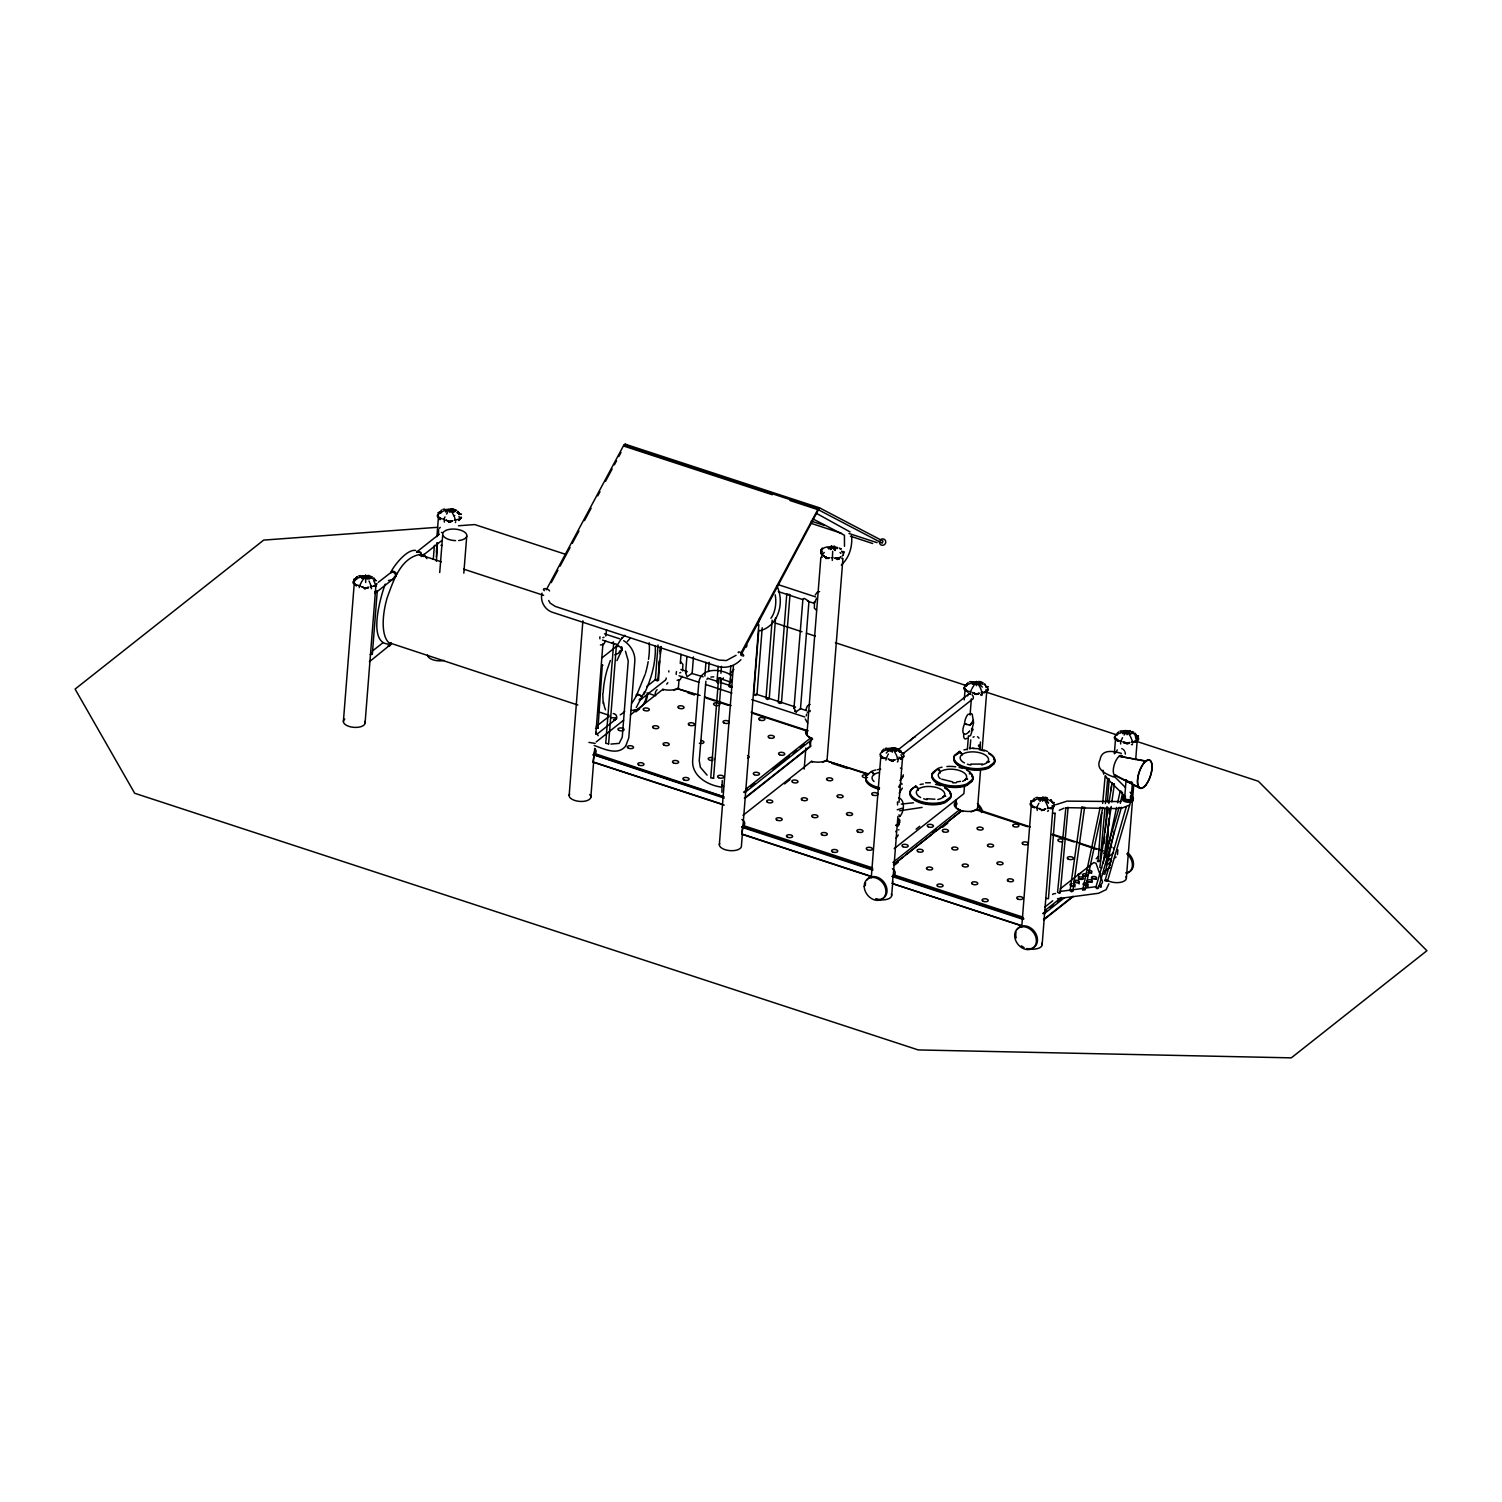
<?xml version="1.0" encoding="UTF-8"?>
<svg xmlns="http://www.w3.org/2000/svg" width="1502" height="1502" viewBox="0 0 1502 1502"><rect width="100%" height="100%" fill="white"/><g stroke="black" fill="none" stroke-linecap="round" stroke-linejoin="round"><path stroke-width="1.5" d="M805.26 718.989L807.625 723.1M644.565 691.69L636.228 707.573M1120.53 742.87L1120.736 743.978M365.699 582.494L365.512 575.285M832.709 551.196L832.296 560.434M969.41 731.474C971.043 728.977 966.162 736.581 963.495 733.483A7.341 2.948 -71.8 0 1 964.415 724.208L964.641 722.687A7.341 2.948 -71.8 0 1 967.908 714.445L971.4 713.619A14.138 1.295 40.4 0 0 972.245 714.332L973.596 722.8L971.963 729.465M964.603 723.833C965.842 724.264 971.907 725.597 969.278 724.696M445.794 511.825C450.957 504.221 449.999 517.983 449.943 509.629L445.756 509.591M972.338 682.152L980.449 682.509L976.638 681.908L976.469 685.663L976.525 681.326M1122.876 731.324C1130.011 727.175 1126.256 741.275 1126.969 730.61M897.576 804.941L897.464 801.899M806.931 734.666L806.987 733.276M955.61 806.705L955.647 805.316C958.933 803.983 955.234 800.416 954.39 803.758A12.636 5.989 4.5 0 0 959.027 809.634L961.318 811.061L935.633 831.338M827.602 558.068L825.837 558.519L825.912 556.754M836.99 558.594L839.149 559.251L839.242 557.486M365.662 579.622L365.718 575.153M343.376 721.617L354.153 584.635M365.099 722.8L375.875 585.818M370.187 654.59L372.327 654.309L377.265 591.037M439.128 534.28L416.767 551.947L420.71 552.304L421.198 556.604M433.289 559.382L434.397 545.339M436.913 536.665L438.377 518.096M436.369 552.135L437.101 542.879M436.331 556.923L437.326 542.973M436.425 561.354L437.42 542.992M439.729 572.525L442.658 535.407M463.818 573.144L466.746 536.101M569.164 795.309L582.889 620.814M724.152 798.088L593.196 754.68L595.055 753.647L724.077 796.811M724.227 805.147L593.177 762.209L594.473 751.807M593.177 762.209L594.022 754.436L593.102 755.149M590.849 797.205L593.59 762.321M594.154 755.337L594.698 748.353M595.787 734.403L602.94 643.663M595.487 728.376L598.003 728.226L602.321 664.71M605.738 636.022L606.564 629.807M608.667 743.847L605.738 743.321L613.661 643.344M608.592 743.903L616.515 644.17L613.586 643.494M661.218 646.573L657.651 680.95L655.304 680.124L658.045 644.996M658.589 670.08L659.322 660.805M660.054 651.549L660.411 646.911M658.552 680.406L659.641 660.993M660.185 654.027L660.73 647.08M677.308 688.611L700.101 695.445M678.284 689.118L679.017 679.824M680.293 663.527L681.026 654.234M693.455 656.975L692.178 673.178L687.109 676.764L685.625 672.821L686.902 656.618M704.851 676.088L705.94 662.269M708.475 671.544L709.188 662.326M718.688 683.391L716.923 682.415L718.2 666.287M713.675 778.243L710.746 777.886L718.632 677.853L721.523 678.566M720.19 682.471L720.547 677.871M720.922 673.253L721.467 666.344M713.544 778.374L721.392 678.641M729.559 681.833L729.277 686.752L732.244 686.808M730.103 674.905L730.817 665.705M722.255 780.496L721.88 792.249M729.859 684.011L730.93 672.821L733.877 669.404M742.326 834.399L741.425 846.02A11.058 5.238 4.5 0 1 739.998 848.574L738.289 849.569A11.058 5.238 4.5 0 1 726.292 850.038A11.058 5.238 4.5 0 1 719.345 844.819L733.445 665.668M741.763 827.208L743.734 825.687L872.362 867.818L872.831 870.127L741.763 827.208L742.683 826.476L741.838 834.248L872.906 877.187M741.838 834.248L743.208 825.255M743.058 825.086L758.81 625.001M758.792 629.958L753.704 694.468L755.037 695.482L756.97 694.675L762.227 627.723M769.231 698.561L767.297 699.481L765.982 698.486L772.141 620.157M775.576 617.923L769.231 698.543L768.273 698.111M789.845 596.594L781.491 702.692L779.576 703.499L778.243 702.504L786.766 594.097M806.818 710.728L800.491 708.662L796.229 711.741L793.957 708.306L802.913 599.148M800.51 708.681L808.883 602.264M814.516 601.42L814.347 608.122L816.506 610.3M804.19 769.043L805.842 748.09M806.949 734.14L820.862 557.317M744.372 798.219L810.385 746.062L810.986 738.477L807.644 736.055M744.823 798.369L810.836 746.212C807.118 739.547 816.074 738.853 810.348 737.595A12.636 5.989 4.5 0 1 805.71 731.718L806.612 730.272L808.17 730.798M825.987 760.65L868.738 774.018M827.001 760.951L842.922 558.537M871.254 877.863L880.754 757.121M892.226 876.492L894.197 874.971L1022.824 917.102L1023.294 919.412L892.226 876.492L893.146 875.76L892.301 883.533L1021.135 925.739M891.7 895.286L892.808 881.355M893.352 874.389L897.914 816.356M899.003 802.425L902.477 758.322M955.835 806.668L956.38 799.702M964.246 699.876L964.979 690.582M964.434 786.691L963.89 793.638L894.216 848.611M967.344 749.705L968.433 735.849M970.085 715.027L971.343 698.862M969.898 749.066L970.761 739.885M972.676 730.291L972.789 728.977M969.748 771.878L969.447 773.962M979.999 747.207L980.449 741.988M971.024 811.962L976.788 809.202L1030.297 826.926M977.389 810.179L980.487 770.714M982.139 749.817L986.701 691.765M1021.717 927.147L1031.217 806.405M1042.163 944.57L1052.94 807.607M1045.73 898.403L1048.452 898.703L1055.136 813.108M1104.101 843.673L1104.646 836.708M1105.021 832.089L1107.03 806.593M1107.387 801.955L1109.208 778.787M1103.557 853.117L1106.129 853.136L1108.87 818.365M1109.227 813.746L1109.602 809.109M1111.048 790.578L1111.424 785.94M1107.218 844.349L1108.119 832.728M1108.683 825.781L1109.227 818.815M1114.334 753.797L1115.442 739.866M1107.913 848.668L1108.495 842.885L1110.147 840.632M1110.128 865.64L1110.41 861.848M1117.488 854.582L1117.863 849.719M1124.66 797.956L1126.106 779.651M1131.194 798.182L1132.414 782.786M1126.387 878.032L1133.691 785.17M1135.7 759.637L1137.333 738.74A10.889 5.163 4.5 0 1 1134.254 742.232M1145.819 760.988L1119.178 756.257L1146.552 761.401M789.996 594.548L786.766 594.229M707.93 678.472L706.86 679.242M1059.623 891.944L1059.623 893.296L1057.577 892.357L1065.838 807.813M1060.281 892.732L1068.11 807.363M1104.965 808.189L1100.084 861.266L1098.018 861.66L1101.773 812.695M1102.637 803.457L1105.19 775.708L1106.185 776.59M1105.397 803.57L1107.744 778.186M1081.891 807.231L1084.613 807.306L1072.803 891.024L1071.677 891.812L1070.044 890.761L1081.853 807.025M1101.848 867.968L1099.821 867.386L1108.194 808.076M1108.833 803.514L1112.137 782.936M1103.2 863.181L1111.217 806.443M1111.856 801.899L1114.409 783.744M359.26 587.639L359.879 585.517A14.626 5.877 -71.9 0 1 361.794 581.518M885.861 760.143L886.48 758.003A14.626 5.877 -71.9 0 1 887.4 755.938M806.011 709.432L807.456 705.809L810.16 704.419M810.029 711.61L810.179 710.484M388.192 645.635A3.286 2.572 51.7 0 0 390.708 644.809L391.027 642.649M596.745 734.384L615.651 719.458L616.702 716.585A3.286 2.572 51.7 0 0 615.407 714.445M963.833 733.746L963.702 734.516A7.341 2.948 -71.8 0 0 966.631 738.477L966.894 738.271M685.625 672.821L687.221 671.563L680.894 669.479M723.476 677.909L722.518 679.261M902.176 808.245L897.201 809.803M844.5 546.296L844.424 535.256L813.408 519.166M682.546 670.812L682.903 664.372L680.575 661.631M1108.908 883.758L1106.129 889.672L1098.619 893.258L1057.464 898.722M730.31 678.866L731.812 680.556M721.955 784.908L723.476 786.597M793.957 708.306L795.553 707.048L755.957 694.074M438.622 529.624L438.509 534.712M747.02 645.278L746.325 647.137M1115.423 753.103L1117.281 749.911M899.51 786.372L899.736 785.114L898.797 787.217M902.045 784.363L901.726 783.368M895.924 831.883L895.905 831.075M898.459 829.874L898.947 829.78M1082.773 889.804L1100.196 807.287M1082.792 889.822L1085.082 889.747L1102.843 807.438M1105.716 857.68L1116.643 807.344M1117.638 802.781L1120.135 791.291L1121.374 791.291M1114.371 830.737L1104.928 874.183L1102.224 873.695M1120.323 803.382L1122.294 794.258M705.902 681.213L699.219 760.613L700.345 767.24L707.067 775.145M1097.305 861.247L1098.694 860.308L1100.084 861.266M1103.031 770.244L1103.651 774.187M973.052 721.711L969.917 725.428L973.484 720.19M1102.862 807.907L1100.14 807.513M682.077 676.257L680.087 679.73L677.102 680.293M1082.416 889.315L1085.139 889.484M719.345 844.8L719.683 843.467M1120.605 742.363L1121.168 740.749A14.626 5.877 -71.9 0 1 1122.557 737.689M903.415 774.807L900.468 780.364M898.928 819.059C901.219 821.106 898.478 826.307 895.981 825.556M605.7 640.96L603.466 644.546L600.406 644.978M1119.121 807.438L1095.784 887.494L1097.08 888.658L1098.469 888.133L1121.45 807.306M1121.863 807.794L1119.065 807.588M1131.025 800.359L1107.5 881.111L1104.984 880.792L1126.293 806.762M1104.852 880.397L1106.336 879.853L1107.462 881.205M1068.129 807.607L1065.857 807.813M385.225 584.128C380.964 595.449 365.793 646.536 391.027 644.039M610.338 660.486L607.071 669.986A47.013 18.85 -71.9 0 0 603.203 692.722M645.109 674.417L636.472 695.614A47.013 18.85 -71.9 0 1 631.929 703.03M772.328 494.74L624.325 446.244L625.076 444.141L819.472 507.807L882.969 541.039L882.218 543.161L818.721 509.929L789.996 500.523M546.315 589.779L623.818 445.136L818.215 508.803L740.711 653.445L741.218 654.572L819.472 507.807M902.364 788.118L899.172 793.112M542.034 593.159C539.8 601.232 544.963 610.169 552.999 612.478L717.618 666.419C725.879 668.859 735.098 665.912 740.918 659.697M1037.844 805.222A14.626 5.877 -71.9 0 0 1036.943 807.287L1037.225 810.479M893.784 759.937A11.697 4.694 -71.9 0 0 893.446 760.763L891.512 760.481M978.009 693.38A11.697 4.694 -71.9 0 0 977.652 694.224L975.718 693.943M1116.85 738.871A11.697 4.694 -71.9 0 0 1116.493 739.697L1118.22 740.355A11.697 10.289 -1.6 0 0 1117.638 740.899L1114.803 737.013C1114.033 739.191 1119.028 741.95 1117.45 739.791M1128.471 742.664A11.697 4.694 -71.9 0 0 1128.115 743.509L1122.839 741.781L1126.782 743.753L1129.861 742.476L1125.505 743.265A11.697 5.595 77.4 0 0 1125.223 742.401M815.229 595.017L817.219 592.201L819.585 591.6M374.843 593.44L392.566 579.434L396.528 574.252A3.286 2.572 51.7 0 0 390.989 572.844C389.525 572.168 405.352 548.624 415.697 550.427M636.341 696.252L637.637 694.187M441.419 561.842L419.189 554.576C400.02 558.819 393.13 581.631 387.103 597.946A47.013 18.85 -71.9 0 0 388.887 642.668L577.838 705.039M396.171 576.13L396.209 576.055A3.286 1.596 32.3 0 1 396.002 576.505M616.928 660.617L621.64 650.591M621.847 650.066L621.884 649.972A3.286 1.596 32.3 0 1 620.833 650.835M643.982 694.318C651.267 679.261 656.074 662.457 655.266 645.635M898.29 834.981L896.037 838.247M396.152 575.773L394.406 572.75L391.571 571.999L378.241 582.382M421.499 555.083L421.499 554.313A3.286 2.572 51.7 0 0 419.959 552.342M969.56 736.093L969.635 735.942A14.532 9.406 -48.4 0 0 970.592 735.511L972.639 729.259M826.907 557.862L828.053 558.481A11.697 8.655 -49.2 0 1 828.635 557.749M551.253 582.626L557.899 570.234M560.115 566.104L570.065 547.498M572.281 543.367L578.927 530.976M584.466 520.631L591.112 508.239M597.758 495.848L599.974 491.717M605.494 481.372L612.14 468.981M614.356 464.85L616.571 460.72M618.786 456.589L621.002 452.459M356.124 577.632L357.288 576.543L354.735 580.241A11.697 5.595 77.4 0 1 355.11 579.922M439.185 513.102L439.241 513.158A11.697 5.595 77.4 0 0 438.959 513.703L441.513 510.004M1116.249 734.872L1116.324 734.947A11.697 5.595 77.4 0 1 1116.775 734.891M355.016 579.659L353.646 579.434L355.692 578.383M667.864 682.697L666.7 684.161M625.752 745.987L628.775 737.876L634.839 660.936C635.233 652.75 630.465 645.015 623.687 640.678M966.931 683.598L965.805 685.588L968.114 682.509M1032.081 801.43L1030.71 801.204L1032.081 801.43L1034.352 798.332M1116.868 735.116L1118.577 731.793M439.241 513.121L437.871 512.877L439.917 511.844M1116.305 734.891C1113.47 734.253 1117.713 735.623 1117.413 732.882M377.284 591.15L374.73 591.901M602.903 665.217L601.682 665.874M596.35 726.33L609.136 716.341M437.833 543.311L436.519 544.1M622.035 637.599L616.364 646.592L619.368 646.236L621.978 649.221L618.261 653.37L614.769 654.872M903.153 776.609L900.017 780.327M899.567 822.12L898.966 823.847L895.962 825.067M365.681 588.033L364.46 588.878L365.343 587.789M449.887 521.476L448.666 522.339L449.549 521.25M892.282 760.519L890.836 760.519M976.507 693.98L975.042 693.98A11.697 5.595 77.4 0 0 974.779 693.117M1042.745 809.803L1041.524 810.667L1042.407 809.559M458.917 520.537L461.189 517.101L459.875 518.941A11.697 5.595 77.4 0 0 458.974 516.388M421.499 555.346L423.977 554.351L426.906 558.65M639.495 699.106L641.917 698.58M770.939 618.261C775.22 612.553 776.722 603.278 775.201 594.792M361.569 578.364L365.718 575.979L362.207 575.848M888.17 750.85L893.483 748.259L897.708 750.531M972.395 684.311L976.995 682.039L982.364 687.09M1122.858 733.596L1126.969 731.192L1131.006 734.084L1127.082 731.192L1130.33 731.436L1123.496 731.08M910.268 740.786L912.071 738.721M912.427 788.55L910.587 790.615A20.559 9.744 4.5 0 0 920.463 802.143A20.559 9.744 4.5 0 0 945.19 801.955L950.372 797.844A20.559 9.744 4.5 0 0 944.796 788.099M915.694 786.485L915.657 786.466A3.248 2.366 60 0 1 917.816 788.888L918.173 788.606A3.248 2.704 41.4 0 0 915.713 786.466L912.84 788.212M940.064 771.934L940.083 771.296A3.248 2.704 41.4 0 0 937.605 769.174L937.586 769.174A3.248 2.366 60 0 1 939.708 771.577L940.196 773.023M961.975 754.624L961.975 754.004A3.248 2.704 41.4 0 0 959.496 751.864L959.496 751.882A3.248 2.366 60 0 1 961.618 754.286L962.05 754.943M1096.178 858.787L1098.488 856.29M621.809 638.632L624.832 635.233M627.292 641.542L630.202 638.256M361.625 578.439L365.681 575.942L361.606 576.092M886.255 753.065L888.226 750.944M439.241 528.366L440.274 527.371M390.989 644.208L369.342 661.8M616.684 718.125L616.233 718.857A3.286 2.572 51.7 0 1 613.886 719.552M880.397 753.478L880.773 753.084A14.626 12.861 -1.6 0 1 889.991 749.179M356.744 585.311L355.298 585.179L356.932 585.123A11.697 10.289 -1.6 0 0 356.368 585.649L353.496 581.781L355.167 585.142M883.533 757.628L881.937 757.684L883.552 757.628A11.697 10.289 -1.6 0 0 882.969 758.153L880.116 754.286L881.768 757.628M967.194 691.615L964.322 687.728L966.086 691.202L967.757 691.07A11.697 10.289 -1.6 0 0 967.194 691.615L967.157 690.789M1033.996 806.912L1032.4 806.968L1033.996 806.912A11.697 10.289 -1.6 0 0 1033.432 807.438L1030.579 803.57L1032.231 806.912M882.725 750.136L883.889 749.047M1095.822 887.363L1097.173 887.006M900.374 758.472L902.495 758.829L900.374 758.735M984.899 691.633L984.58 691.915A11.697 10.289 -1.6 0 1 985.03 692.384L987.79 689.606L986.495 691.446A11.697 5.595 77.4 0 0 985.913 689.718M625.414 746.381C617.172 755.994 603.485 748.559 594.154 745.499M736.055 655.304L726.348 660.561L719.045 660.054L555.402 606.47L550.201 603.184L548.662 600.537M821.087 553.844L820.881 549.713L820.73 553.318M841.327 564.996C849.231 557.899 852.704 546.221 851.559 535.82M611.971 643.044L613.511 641.898M445.85 511.75L449.924 509.441L453.942 512.313L450.412 509.309L455.538 511.3A14.626 12.861 -1.6 0 0 453.304 510.642M972.451 684.255L976.544 681.927L980.524 684.781M1038.689 800.078L1042.782 797.712L1038.577 797.975M1122.914 733.539L1126.988 731.211M595.055 753.647L595.28 753.478A12.636 5.989 4.5 0 0 595.017 748.878M743.734 825.687L743.941 825.518A12.636 5.989 4.5 0 0 741.95 819.472M894.197 874.971L894.403 874.802A12.636 5.989 4.5 0 0 892.413 868.757M423.94 554.651L441.569 540.701M372.402 651.023L383.01 642.706M602.095 657.745L616.796 646.179M646.667 686.583L655.661 679.467M641.992 698.355L641.485 698.768A3.286 2.572 51.7 0 1 639.157 699.913M641.711 698.824L665.517 680.03M596.219 741.913L623.668 720.153M630.408 714.896L662.889 689.324A12.636 5.989 4.5 0 0 677.702 688.348L677.928 688.179M635.872 711.854L639.552 708.963M746.043 789.001L810.892 737.764M743.584 792.23L747.245 789.339M750.925 786.447L754.586 783.537M772.929 769.043L789.432 756.013M793.094 753.103L796.773 750.211M800.435 747.32L804.096 744.41M744.785 792.624L812.638 739.022M743.002 815.379L811.474 761.345A12.636 5.989 4.5 0 0 826.382 760.387L826.607 760.219M784.551 783.894L790.052 779.557M825.311 761.195L822.533 762.265M897.126 750.549L968.64 694.131M903.415 753.366L971.738 699.801A3.286 2.572 51.7 0 0 972.132 694.806M934.751 771.709L932.535 774.074A20.465 9.707 4.5 0 0 942.355 785.565A20.465 9.707 4.5 0 0 966.95 785.358L972.113 781.284A20.465 9.707 4.5 0 0 971.963 776.234M956.248 754.717L959.59 752.709M916.089 829.16L919.75 826.269M892.92 862.467L959.553 809.803M932.592 832.39L936.272 829.498M902.627 857.417L893.465 864.664L961.937 810.629A12.636 5.989 4.5 0 0 976.844 809.672L977.051 809.503M906.288 854.525L931.972 834.248M894.666 865.058L898.327 862.167M942.336 827.395L947.837 823.04M892.301 883.533L1021.398 925.532M1060.055 888.977L1093.756 862.58L1096.009 863.237L1102.468 881.505A13.105 6.215 4.5 0 1 1098.976 885.767M1044.772 907.095L1052.771 900.768M1107.162 857.792L1113.564 852.723M1045.185 910.325L1061.388 897.52M1106.411 861.941C1112.024 855.239 1114.184 862.692 1106.261 864.683M1042.707 913.554L1046.387 910.663M1050.048 907.771L1053.709 904.861M1057.389 901.97L1061.05 899.078M1043.909 913.948L1064.092 898.008M1043.496 919.543L1072.841 896.356M1104.026 871.723L1107.687 868.832M1043.946 919.693L1073.292 896.506M1104.477 871.873L1109.978 867.536M842.171 556.003L843.166 555.252M758.059 622.466L759.054 621.715M808.564 601.044L804.302 598.434L802.519 599.523L778.318 591.581M1136.376 735.961L1136.47 736.506A11.697 4.694 -71.9 0 0 1136.225 736.149M1052.17 802.5L1054.197 802.65L1052.301 802.443M972.376 682.077L976.507 681.908M1121.187 732.563L1122.82 731.361M1038.614 797.9L1042.745 797.731L1039.346 799.515M838.266 558.857L840.951 556.942L837.271 559.551M888.884 750.23L892.282 748.447L896.337 751.338L892.413 748.447L896.225 749.104M1122.557 792.38L1121.468 792.361M1114.484 858.168L1116.099 857.06M827.959 548.174L832.709 546.822L835.074 550.464M392.566 579.434L388.398 580.598M821.575 548.699L822.533 548.08M680.763 672.445L679.693 672.934M389.957 645.522L388.511 646.067M615.651 719.458L613.436 719.909M912.484 738.402L915.413 736.712M959.722 751.225L954.559 755.299A20.446 9.688 4.5 0 0 964.378 766.752A20.446 9.688 4.5 0 0 988.954 766.546L994.099 762.472A20.446 9.688 4.5 0 0 988.56 752.784M959.571 751.92L954.39 756.013A20.559 9.744 4.5 0 0 964.246 767.541A20.559 9.744 4.5 0 0 988.973 767.353L994.174 763.241A20.559 9.744 4.5 0 0 988.598 753.497M937.68 769.212L932.498 773.323A20.559 9.744 4.5 0 0 942.355 784.851A20.559 9.744 4.5 0 0 967.081 784.645L972.263 780.552A20.559 9.744 4.5 0 0 970.01 773.004M915.938 785.828L910.775 789.902A20.446 9.688 4.5 0 0 920.576 801.355A20.446 9.688 4.5 0 0 945.152 801.148L950.315 797.074A20.446 9.688 4.5 0 0 944.777 787.386M1055.681 804.753L1067.058 801.129L1120.943 801.561M1059.267 810.273L1064.036 808.189M444.367 522.152L444.104 518.979A14.626 5.877 -71.9 0 1 445.005 516.895M899.435 816.694C904.223 812.845 905.499 799.777 898.628 797.844M1129.485 805.072L1122.163 808.02M445.737 509.666L452.571 509.403L455.313 511.487M691.633 673.422L703.161 676.782M1120.717 732.525L1122.801 731.436M603.992 637.242L602.846 637.674M1054.779 813.371L1052.602 813.277M759.918 630.802C778.693 625.865 784.72 602.321 777.041 586.155M676.501 689.23L673.854 690.207M922.115 807.4L899.623 810.78M440.987 518.472L439.11 518.753L440.518 518.415M881.505 757.778L882.969 758.153M1116.474 740.392L1117.601 740.186M595.149 743.396L588.934 742.42M439.391 518.622L441.156 518.584L439.429 518.659L437.72 515.242L439.992 519.692L440.555 518.303M1116.549 740.486L1118.22 740.373M1032.325 807.025L1032.268 806.236A11.697 4.694 -71.9 0 1 1032.625 805.41M354.885 585.292L356.368 585.649M355.336 585.198L356.932 585.142M829.63 547.235L834.605 546.315L832.821 546.822L835.018 550.427M459.875 518.941L457.566 519.561L459.593 519.692M374.205 585.818L375.894 586.343L373.36 586.099L375.387 586.231L376.964 583.64L374.223 586.437M975.042 693.98L977.652 694.224M1125.505 743.265L1128.115 743.509M1050.837 808.02L1052.958 808.114L1050.668 807.888A11.697 10.289 -1.6 0 1 1051.269 808.414M839.975 548.831L841.364 548.925M620.814 651.155L620.176 651.267A3.286 2.572 51.7 0 1 619.425 651.173M913.46 802.781L901.275 804.077M1096.347 886.631L1061.163 891.306A2.103 0.995 4.5 0 1 1059.642 891.212M442.94 509.309L444.554 509.065M358.715 575.867L360.349 575.604M969.541 681.814L971.174 681.57M885.335 748.353L886.95 748.109M1120.004 731.098L1121.618 730.854M1035.779 797.637L1037.413 797.393M982.421 764.049L970.649 764.142M956.793 781.885L960.529 781.359M965.88 685.625L964.472 685.381L965.861 685.663M1067.528 807.682L1117.788 808.583M710.878 677.064L713.75 676.801M437.626 527.296L263.676 540.1L75.1 689.08L134.673 793.263L918.266 1049.936L1291.307 1057.859L1426.9 950.728L1258.338 781.247L1135.906 741.143M458.504 525.756L474.745 524.573L566.01 554.463M376.007 580.617L376.495 580.579M1136.714 741.462L1135.043 741.199A11.697 10.289 -1.6 0 1 1135.493 741.669L1136 742.307M984.58 692.197L986.176 692.178L984.843 691.596M969.353 748.203L979.097 748.747M925.57 782.805L930.433 782.767M934.901 799.195L926.847 798.745M1071.846 890.348L1072.803 891.024M1113.602 784.213L1111.818 782.955M442.339 545.526L440.968 545.301M831.169 557.693L833.009 557.786M806.593 730.31L751.113 712.155M825.875 557.655L828.053 558.481M837.496 558.293L839.205 558.387M967.757 691.089L966.03 690.413A11.697 4.694 -71.9 0 1 966.387 689.587M439.504 518.641L440.95 518.753M974.066 748.447L972.545 748.184M1121.337 753.384C1113.264 751 1101.736 748.822 1100.065 759.674C1095.089 769.456 1106.354 774.319 1113.789 777.041M657.181 679.223L658.176 679.542M952.775 781.922L941.716 779.144M663.396 690.131L662.814 689.305M610.92 744.072L619.124 743.396L622.26 737.182L628.249 660.899L625.47 651.23M610.432 717.618L616.702 717.975M730.667 685.832L729.202 686.358L731.624 687.165M966.913 724.49L965.504 724.114M900.712 758.435L901.932 758.698L903.566 756.144L900.824 758.923A11.697 10.289 -1.6 0 0 900.242 758.285M831.132 546.052L832.709 546.822C827.208 552.398 834.154 547.93 831.582 546.108M780.139 701.997L781.509 702.56M442.508 518.866L444.085 519.373M969.109 691.371L970.686 691.859M1119.572 740.655L1121.149 741.143M884.903 757.909L886.462 758.416M1035.366 807.194L1036.924 807.682M811.23 521.119L824.542 525.475M848.968 533.473L873.394 541.471A17.292 1.051 19.7 0 0 877.074 542.635M810.498 523.147L841.571 533.323M850.451 536.233L872.662 543.499M778.186 584.635L815.68 596.914M807.456 601.138L813.784 603.203M775.276 623.011L801.974 631.76M806.443 633.224L815.342 636.135M835.375 642.706L966.725 685.719M986.758 692.291L1115.873 734.572M1116.493 739.697L1117.638 740.899M463.63 569.127L543.63 595.336M604.442 633.806L619.537 638.744M731.324 675.374C721.11 668.165 699.725 667.207 698.693 683.635L692.647 760.575C691.746 776.102 707.611 785.095 721.035 787.067M602.452 640.059L614.374 643.964M719.402 678.36L731.324 682.283M707.573 678.228L716.36 681.101M720.772 682.546L731.774 686.151M678.998 675.769L698.862 682.283M705.471 684.443L731.943 693.117M751.789 699.613L804.734 716.961M704.551 696.89L731.155 705.602M679.524 689.343L695.088 694.431M706.184 698.073L715.083 700.983M719.514 702.448L728.395 705.358M752.84 713.356L806.142 730.817M687.747 692.779L694.412 694.975M881.805 756.952L882.951 757.327M891.944 760.275L893.446 760.763M646.874 692.891L653.501 695.05M1052.47 834.192L1103.482 850.902M828.203 761.383L868.194 774.488M976.431 809.935L1027.537 826.682M1051.963 834.68L1074.174 841.965M1080.839 844.143L1096.385 849.231M831.977 763.373L847.522 768.461M812.507 762.303L811.549 761.364M962.97 811.587L956.323 808.095M597.834 711.591L608.948 715.234M618.448 762.434L669.554 779.163M673.985 780.627L722.856 796.623M593.778 754.624L722.612 796.83M593.421 762.021L722.274 804.208M742.439 826.663L871.273 868.869M1023.951 918.886L892.901 875.948L893.652 874.22M742.101 834.061L870.935 876.248M838.191 558.932L834.793 557.974L837.647 558.444M1110.016 859.088L1109.49 858.919A12.636 5.989 4.5 0 1 1107.199 857.642M597.007 727.081L598.003 728.188M1128.678 781.584L1127.176 780.89A3.398 1.427 16.4 0 1 1126.575 780.439M1132.095 731.512L1133.672 732.15M981.632 682.227L983.209 682.866M455.031 509.741L456.608 510.361M897.426 748.766L898.985 749.404M371.238 576.449L372.383 576.918M983.679 749.892L987.621 751.526M1107.932 880.679L1110.203 881.636A10.889 5.163 4.5 0 0 1122.238 881.918A10.889 5.163 4.5 0 0 1125.974 876.68M419.189 554.576L423.733 556.529M836.652 548.061L832.821 546.841L837.29 548.568M1114.559 774.807L1140.356 788.043M1115.254 775.539L1140.243 788.381M1121.13 792.23L1120.192 791.441M817.013 513.684L850.057 531.915M625.076 444.141L631.215 447.352M595.881 732.338L598.228 735.698M1110.241 859.801L1107.969 858.468M371.614 653.276L372.327 654.271M371.332 577.857L365.812 575.961L369.699 578.833L365.775 575.979L368.365 575.942L371.088 578.026M899.679 819.961L898.872 819.472A7.341 2.948 -71.8 0 1 898.44 825.931M1041.975 809.766L1043.89 810.047A11.697 4.694 -71.9 0 1 1044.247 809.221M449.117 521.457L451.051 521.738A11.697 4.694 -71.9 0 1 451.407 520.894M364.892 587.995L366.826 588.277A11.697 4.694 -71.9 0 1 367.183 587.432M1113.958 776.046L1125.28 787.348M1106.223 777.585L1125.58 796.924A3.286 1.558 4.5 0 0 1125.749 799.102A3.286 1.558 4.5 0 0 1130.368 799.271A3.286 1.558 4.5 0 0 1130.105 797.036M843.204 554.876L843.899 551.572L843.373 553.656M759.073 621.34L759.787 618.035L759.261 620.119M1130.124 792.192L1132.32 794.933M978.985 738.177L978.346 737.388A4.675 3.868 -32.5 0 0 977.464 736.825M1048.603 802.913L1042.782 796.924M1053.559 803.589L1053.878 804.021A2.14 1.896 -1.6 0 1 1053.691 806.687M903.434 754.736L903.096 754.304A14.626 12.861 -1.6 0 0 900.731 752.089M1135.925 734.609L1134.968 733.164L1136.038 734.947M985.481 685.325L984.505 683.879L985.594 685.663M458.861 512.82L459.274 514.078L457.885 511.393L458.974 513.177M979.041 745.03L980.074 746.832M1048.133 802.875C1041.036 790.897 1042.82 807.776 1042.782 797.938M898.947 814.835L899.811 816.299M978.403 745.367L980.393 748.841M818.215 508.803L818.721 509.929M623.818 445.136L624.325 446.244M985.913 686.677L986.232 687.616M1125.017 751.882L1125.392 754.135M918.173 789.226L918.285 790.315M1048.265 808.47L1048.114 807.907A14.626 7.003 77.4 0 0 1045.561 801.899M455.406 520.143L455.256 519.579A14.626 7.003 77.4 0 0 454.543 517.42M621.809 649.577L622.222 648.169A3.286 2.572 51.7 0 0 621.49 646.667M970.142 694.431L970.705 691.464A14.626 5.877 -71.9 0 1 971.606 689.399M892.301 747.883L892.263 752.126L892.338 748.653M668.784 670.85L668.841 671.957M602.771 693.605L603.166 703.518M1135.493 741.669L1136.958 740.73A11.697 5.595 77.4 0 0 1135.305 736.618M589.704 794.52A10.889 5.163 4.5 0 1 590.324 798.501L589.084 799.646A10.889 5.163 4.5 0 1 571.905 799.214L570.309 797.994A10.889 5.163 4.5 0 1 569.69 794.014M880.585 539.687A3.267 3.135 -58.4 0 1 885.579 540.889A3.267 3.135 -58.4 0 1 882.575 545.32A3.267 3.135 -58.4 0 1 879.628 541.096M837.891 558.143A11.058 5.238 4.5 0 1 835.243 558.519M826.87 557.542A11.058 5.238 4.5 0 1 824.56 556.566M821.632 554.05A11.058 5.238 4.5 0 1 821.218 552.661M841.758 551.178A11.058 5.238 4.5 0 1 842.885 552.511M738.327 652.732A3.267 1.033 35.3 0 1 739.791 652.187A3.267 1.033 35.3 0 1 743.19 654.647A3.267 1.033 35.3 0 1 742.908 656.055M741.688 655.642A3.267 1.033 35.3 0 1 740.993 655.247M544.344 590.662A3.267 1.371 20.7 0 1 545.076 588.615A3.267 1.371 20.7 0 1 549.582 590.906M439.936 513.252A10.889 5.163 4.5 0 1 441.626 512.276M444.01 660.448A10.889 5.163 4.5 0 1 433.139 659.847L430.867 658.909A10.889 5.163 4.5 0 1 427.582 655.06M356.181 579.303A11.697 10.289 -1.6 0 1 356.856 578.739M359.147 577.331A11.697 10.289 -1.6 0 1 359.973 576.975M354.172 580.598A14.626 12.861 -1.6 0 1 357.87 578.139M358.903 577.707A14.626 12.861 -1.6 0 1 365.699 576.655A14.626 5.877 -71.9 0 0 363.428 579.04M366.826 576.749A14.626 12.861 -1.6 0 1 370.168 577.538M372.233 578.42A14.626 12.861 -1.6 0 1 373.209 578.983M373.623 580.673A11.697 5.595 77.4 0 1 375.669 585.48M366.807 575.923A14.626 5.877 -71.9 0 1 370.112 576.073M362.32 580.636A14.626 5.877 -71.9 0 1 362.864 579.81M366.281 577.2A14.626 7.003 77.4 0 1 366.863 577.819M367.427 578.514A14.626 7.003 77.4 0 1 367.971 579.284M368.985 581.011A14.626 7.003 77.4 0 1 369.473 581.95M369.905 582.926A14.626 7.003 77.4 0 1 371.032 586.118L371.201 586.681A2.14 1.033 77.4 0 1 371.332 588.765M370.093 577.294A11.697 5.595 77.4 0 1 370.562 577.613M353.552 583.658A2.14 1.896 -1.6 0 1 353.777 580.992M440.405 512.764A11.697 10.289 -1.6 0 1 441.081 512.182M457.04 512.501A11.697 10.289 -1.6 0 1 457.678 513.102M454.336 515.993A11.697 4.694 -71.9 0 1 454.787 515.468M440.124 512.933A11.697 5.595 77.4 0 1 440.987 512.764M445.024 509.948A11.697 4.694 -71.9 0 1 445.456 509.816M458.861 514.078A11.697 4.694 -71.9 0 1 459.161 514.36M453.06 508.953A14.626 5.877 -71.9 0 1 454.674 509.91M446.545 514.097A14.626 5.877 -71.9 0 1 447.634 512.482M448.779 511.149A14.626 5.877 -71.9 0 1 449.342 510.586M449.905 510.098A14.626 5.877 -71.9 0 1 451.013 509.385M451.558 509.14A14.626 5.877 -71.9 0 1 452.571 508.915M450.487 510.661A14.626 7.003 77.4 0 1 451.069 511.281M451.633 511.975A14.626 7.003 77.4 0 1 452.177 512.745M452.703 513.571A14.626 7.003 77.4 0 1 454.13 516.388M461.452 517.552A2.14 1.896 -1.6 0 1 460.363 518.641M439.241 517.739A2.14 1.896 -1.6 0 1 437.983 514.454L438.396 514.059A14.626 12.861 -1.6 0 1 439.222 513.346M440.124 512.708A14.626 12.861 -1.6 0 1 446.451 510.267M457.415 512.445A14.626 12.861 -1.6 0 1 458.335 513.064M459.18 513.74A14.626 12.861 -1.6 0 1 459.988 514.473M455.632 521.757A2.14 1.033 77.4 0 1 455.406 522.583M364.686 721.429A10.889 5.163 4.5 0 1 360.968 726.668A10.889 5.163 4.5 0 1 348.933 726.405L346.662 725.447A10.889 5.163 4.5 0 1 344.765 719.101M375.725 584.822A10.889 5.163 4.5 0 1 374.674 586.005M368.14 588.071A10.889 5.163 4.5 0 1 365.343 588.089M354.679 580.992A10.889 5.163 4.5 0 1 355.711 579.791M985.5 691.971A10.889 5.163 4.5 0 1 983.81 692.948M968.452 692.103A10.889 5.163 4.5 0 1 965.561 689.625M894.572 749.423A14.626 12.861 -1.6 0 1 897.839 750.437A11.697 10.289 -1.6 0 0 897.238 750.061M899.811 751.469A14.626 12.861 -1.6 0 0 898.853 750.925A11.697 10.289 -1.6 0 1 900.073 752.126M903.434 754.736A2.14 1.896 -1.6 0 1 903.603 757.027M884.941 750.249A11.697 10.289 -1.6 0 1 885.748 749.836M898.928 751.338A11.697 5.595 77.4 0 1 899.379 751.901M901.012 754.642A11.697 5.595 77.4 0 1 902.27 757.984M898.928 757.158A11.697 10.289 -1.6 0 1 899.623 757.703M892.883 749.686A14.626 7.003 77.4 0 1 893.465 750.305M894.028 751.019A14.626 7.003 77.4 0 1 895.605 753.497M896.074 754.436A14.626 7.003 77.4 0 1 897.652 758.623L897.802 759.186A2.14 1.033 77.4 0 1 897.351 761.965M881.092 756.689A2.14 1.896 -1.6 0 1 880.172 756.144M894.46 748.034A14.626 5.877 -71.9 0 1 896.713 748.578M887.889 754.962A14.626 5.877 -71.9 0 1 888.395 754.023M890.029 751.526A14.626 5.877 -71.9 0 1 890.592 750.812M891.174 750.193A14.626 5.877 -71.9 0 1 891.737 749.629M892.864 748.728A14.626 5.877 -71.9 0 1 893.953 748.184M891.306 893.934A10.889 5.163 4.5 0 1 887.569 899.172A10.889 5.163 4.5 0 1 875.535 898.891M884.227 758.641A10.889 5.163 4.5 0 1 882.463 757.477M967.682 684.612A14.626 12.861 -1.6 0 0 964.997 686.545L964.603 686.94A2.14 1.896 -1.6 0 0 964.81 689.925M968.677 684.105A14.626 12.861 -1.6 0 1 973.052 682.772M974.197 682.64A14.626 12.861 -1.6 0 1 977.652 682.697M979.905 683.147A14.626 12.861 -1.6 0 1 983.059 684.386M985.8 686.245A14.626 12.861 -1.6 0 1 986.589 686.977M980.111 681.551A14.626 5.877 -71.9 0 1 981.613 682.847M972.113 688.404A14.626 5.877 -71.9 0 1 973.146 686.583M973.69 685.757A14.626 5.877 -71.9 0 1 974.254 684.987M974.817 684.274A14.626 5.877 -71.9 0 1 975.38 683.635M976.507 682.603A14.626 5.877 -71.9 0 1 977.633 681.87M978.684 681.476A14.626 5.877 -71.9 0 1 979.191 681.42M977.107 683.147A14.626 7.003 77.4 0 1 978.234 684.461M978.778 685.231A14.626 7.003 77.4 0 1 979.811 686.958M980.299 687.897A14.626 7.003 77.4 0 1 981.857 692.084L982.008 692.647A2.14 1.033 77.4 0 1 981.914 695.219A2.14 1.033 77.4 0 1 980.468 694.468M966.312 685.607A11.697 5.595 77.4 0 1 966.725 685.438M987.659 688.198A2.14 1.896 -1.6 0 1 987.434 690.864M1034.634 800.003A11.697 10.289 -1.6 0 1 1035.404 799.533M1032.963 801.261A11.697 5.595 77.4 0 1 1034.296 801.11M1052.17 805.541A11.697 5.595 77.4 0 1 1052.733 807.269M1046.35 797.374A14.626 5.877 -71.9 0 1 1047.532 798.238M1042.764 798.426A14.626 5.877 -71.9 0 1 1043.871 797.693M1044.397 797.468A14.626 5.877 -71.9 0 1 1045.43 797.243M1043.346 798.97A14.626 7.003 77.4 0 1 1043.928 799.59M1044.491 800.303A14.626 7.003 77.4 0 1 1045.035 801.054M1032.663 806.03A2.14 1.896 -1.6 0 1 1030.841 802.763L1031.236 802.368A14.626 12.861 -1.6 0 1 1033.92 800.435M1034.934 799.928A14.626 12.861 -1.6 0 1 1038.164 798.82M1046.143 798.97A14.626 12.861 -1.6 0 1 1048.302 799.721M1049.316 800.209A14.626 12.861 -1.6 0 1 1051.193 801.373M1052.038 802.068A14.626 12.861 -1.6 0 1 1052.827 802.8M1038.351 804.246A14.626 5.877 -71.9 0 1 1038.858 803.307M1039.928 801.58A14.626 5.877 -71.9 0 1 1040.492 800.81M1041.055 800.115A14.626 5.877 -71.9 0 1 1042.181 798.914M1048.396 810.536A2.14 1.033 77.4 0 1 1047.532 811.211M1052.789 806.593A10.889 5.163 4.5 0 1 1050.048 808.771M1034.69 807.926A10.889 5.163 4.5 0 1 1031.818 805.447M1041.75 943.218A10.889 5.163 4.5 0 1 1028.626 948.832M1129.429 743.302A10.889 5.163 4.5 0 1 1123.815 743.002M1118.896 741.387A10.889 5.163 4.5 0 1 1116.024 738.909M1135.812 736.055A10.889 5.163 4.5 0 1 1136.939 737.369M866.635 880.322A12.448 9.763 51.7 0 1 885.448 884.49A12.448 9.763 51.7 0 1 876.417 899.247M865.302 885.598A12.448 9.763 51.7 0 1 865.621 882.782M1017.098 929.607A12.448 9.763 51.7 0 1 1035.911 933.775A12.448 9.763 51.7 0 1 1026.88 948.532M1024.064 947.518A12.448 9.763 51.7 0 1 1021.416 945.828M1016.197 937.886A12.448 9.763 51.7 0 1 1016.065 932.066M978.591 806.799A12.448 9.763 51.7 0 1 981.519 812.451M977.389 803.645A12.448 9.763 51.7 0 1 982.608 811.587M1126.763 853.793A12.448 9.763 51.7 0 1 1127.195 873.244M1127.852 852.929A12.448 9.763 51.7 0 1 1133.447 865.302A12.448 9.763 51.7 0 1 1125.693 872.906M655.698 695.783A3.286 1.314 -71.9 0 1 655.323 692.966A3.286 1.314 -71.9 0 1 657.087 689.718M634.877 709.92A25.928 20.315 51.7 0 1 631.159 710.446M647.7 693.924A25.928 20.315 51.7 0 1 643.795 704.307M646.367 696.74A25.928 20.315 51.7 0 1 633.769 710.803M458.673 540.532A12.091 5.745 4.5 0 0 464.794 532.252A12.091 5.745 4.5 0 0 445.681 530.506L443.935 531.652A12.091 5.745 4.5 0 0 455.575 540.626M649.183 642.743A47.013 18.85 -71.9 0 1 648.526 659.34M648.169 661.612A47.013 18.85 -71.9 0 1 645.485 673.309M624.719 711.479A47.013 18.85 -71.9 0 1 620.232 714.839M605.513 709.826A47.013 18.85 -71.9 0 1 603.579 702.316M613.229 713.581A3.286 2.572 51.7 0 1 614.712 713.976M666.156 678.022A3.286 2.572 51.7 0 1 665.912 679.467M616.684 646.78A3.286 2.572 51.7 0 1 618.017 645.334M441.419 532.553A3.286 2.572 51.7 0 1 442.095 532.403M416.523 552.135A3.286 2.572 51.7 0 1 419.246 551.91M815.286 602.039A3.286 1.314 -71.9 0 1 815.398 601.251M815.624 600.424A3.286 1.314 -71.9 0 1 816.694 598.303M806.33 715.816A3.286 1.314 -71.9 0 1 806.668 714.201M807.344 712.68A3.286 1.314 -71.9 0 1 807.738 712.098M676.294 674.454A3.286 1.314 -71.9 0 1 676.52 671.582M599.955 638.819A3.286 1.314 -71.9 0 1 599.974 636.754M874.051 781.491A14.231 6.74 4.5 0 1 878.989 772.516M879.402 789.245A20.465 9.707 4.5 0 1 866.335 776.872M879.421 788.531A20.559 9.744 4.5 0 1 866.297 776.102M879.515 787.743A20.446 9.688 4.5 0 1 866.466 775.389L871.629 771.315A20.446 9.688 4.5 0 1 875.797 770M877.375 769.681A20.446 9.688 4.5 0 1 880.698 769.287M973.033 737.219A4.675 3.868 -32.5 0 1 974.141 736.712M954.427 756.783A20.465 9.707 4.5 0 0 964.246 768.254A20.465 9.707 4.5 0 0 988.842 768.048L994.005 763.974A20.465 9.707 4.5 0 0 993.873 758.942M963.908 749.911A20.446 9.688 4.5 0 1 967.1 749.367M979.342 749.78A20.446 9.688 4.5 0 1 984.298 751.019M964.453 762.922A14.231 6.74 4.5 0 1 965.091 752.99A14.231 6.74 4.5 0 1 985.875 755.431A14.231 6.74 4.5 0 1 981.613 764.931M970.855 765.025A14.231 6.74 4.5 0 1 967.419 764.161M910.625 791.385A20.465 9.707 4.5 0 0 920.444 802.857A20.465 9.707 4.5 0 0 945.058 802.65L950.222 798.576A20.465 9.707 4.5 0 0 950.071 793.544M920.106 784.513A20.446 9.688 4.5 0 1 923.317 783.969M935.558 784.382A20.446 9.688 4.5 0 1 940.496 785.621M920.651 797.524A14.231 6.74 4.5 0 1 921.289 787.592A14.231 6.74 4.5 0 1 942.073 790.033A14.231 6.74 4.5 0 1 937.811 799.533M927.072 799.627A14.231 6.74 4.5 0 1 923.636 798.764M941.998 767.203A20.446 9.688 4.5 0 0 937.83 768.517L932.667 772.591A20.446 9.688 4.5 0 0 942.486 784.063A20.446 9.688 4.5 0 0 967.044 783.856L972.207 779.782A20.446 9.688 4.5 0 0 966.668 770.094M946.898 766.508A20.446 9.688 4.5 0 1 955.723 766.79M959.158 767.428A20.446 9.688 4.5 0 1 962.407 768.311M940.252 778.693A14.231 6.74 4.5 0 1 944.157 770A14.231 6.74 4.5 0 1 963.214 772.235A14.231 6.74 4.5 0 1 962.632 781.322M956.305 782.73A14.231 6.74 4.5 0 1 952.643 782.749M758.604 624.231A2.14 1.69 51.8 0 1 757.646 625.095M822.627 548.887A14.626 11.472 51.8 0 1 824.147 547.911M824.992 547.535A14.626 11.472 51.8 0 1 832.709 547.517A14.626 10.833 -49.2 0 1 837.459 547.441M834.699 548.343A14.626 11.472 51.8 0 1 835.675 548.868M840.05 552.473A14.626 11.472 51.8 0 1 840.782 553.374M841.74 551.422A11.697 9.162 51.8 0 1 842.322 552.135M822.758 554.219A14.626 10.833 -49.2 0 1 824.26 552.454M828.766 549.019A14.626 10.833 -49.2 0 1 830.719 548.117M839.149 547.986A14.626 10.833 -49.2 0 1 840.669 548.831M821.838 551.891A11.697 8.655 -49.2 0 1 822.458 551.196M842.491 558.162A2.14 1.69 51.8 0 1 841.758 558.631M821.613 550.352A2.14 1.69 51.8 0 1 822.27 549.188M821.669 553.412A11.697 9.162 51.8 0 1 822.307 553.055M822.195 557.355A2.14 1.596 -49.2 0 1 822.401 554.689M1078.511 879.421A2.591 1.22 4.5 0 1 1082.566 879.365M1091.278 879.534A2.591 1.22 4.5 0 1 1093.456 878.407A2.591 1.22 4.5 0 1 1096.347 879.44M1088.011 870.39A2.591 1.22 4.5 0 1 1091.954 871.648A2.591 1.22 4.5 0 1 1088.143 872.531M1074.7 882.519A2.591 1.22 4.5 0 1 1077.816 882.463A2.591 1.22 4.5 0 1 1079.093 883.908M1073.123 883.664A2.591 1.22 4.5 0 1 1075.113 884.96A2.591 1.22 4.5 0 1 1073.273 886.049M1071.921 885.992A2.591 1.22 4.5 0 1 1069.95 884.716A2.591 1.22 4.5 0 1 1071.79 883.608M1083.824 885.11A2.591 1.22 4.5 0 1 1084.444 883.157A2.591 1.22 4.5 0 1 1088.18 884.34A2.591 1.22 4.5 0 1 1085.007 885.485M1085.383 885.072A2.591 1.22 4.5 0 1 1087.73 887.025M1087.748 874.971A2.591 1.22 4.5 0 1 1084.557 876.004A2.591 1.22 4.5 0 1 1082.886 874.126A2.591 1.22 4.5 0 1 1086.941 874.07M1088.481 872.268A2.591 1.22 4.5 0 1 1091.691 873.3M1087.148 882.538A2.591 1.22 4.5 0 1 1089.25 881.73A2.591 1.22 4.5 0 1 1091.86 882.463M1082.491 876.379A2.591 1.22 4.5 0 1 1086.791 876.042M1072.972 885.636A2.591 1.22 4.5 0 1 1074.963 886.931M1131.738 781.847A3.398 1.427 16.4 0 1 1129.523 781.791M1131.663 797.938A5.539 2.628 4.5 0 1 1131.757 801.674A5.539 2.628 4.5 0 1 1123.965 801.242A5.539 2.628 4.5 0 1 1123.853 797.524M1130.63 795.947A5.539 2.628 4.5 0 1 1132.208 800.003A5.539 2.628 4.5 0 1 1123.759 799.533A5.539 2.628 4.5 0 1 1125.111 795.647M1116.418 775.483A10.533 4.224 -71.9 0 1 1114.371 764.387A10.533 4.224 -71.9 0 1 1122.595 756.088M1110.466 847.053A3.286 2.572 51.7 0 1 1111.931 847.147M1113.32 847.992A3.286 2.572 51.7 0 1 1113.883 848.649M1121.769 748.597A4.675 3.548 55.2 0 1 1122.783 749.122M1123.703 749.873A4.675 3.548 55.2 0 1 1124.454 750.812M1136.357 737.839A10.12 4.788 4.5 0 1 1136.038 740.298M1115.46 735.83A14.626 12.861 -1.6 0 1 1116.286 735.135M1117.188 734.478A14.626 12.861 -1.6 0 1 1121.262 732.563M1122.388 732.263A14.626 12.861 -1.6 0 1 1129.241 732.169M1131.457 732.769A14.626 12.861 -1.6 0 1 1133.522 733.671M1134.498 734.215A14.626 12.861 -1.6 0 1 1137.765 737.05L1138.103 737.482A2.14 1.896 -1.6 0 1 1136.338 740.617M1126.969 731.887A14.626 7.003 77.4 0 1 1129.767 735.36M1130.274 736.243A14.626 7.003 77.4 0 1 1132.32 741.368L1132.47 741.932A2.14 1.033 77.4 0 1 1132.696 743.021M1131.738 731.681A14.626 5.877 -71.9 0 1 1132.057 732.131M1124.153 735.041A14.626 5.877 -71.9 0 1 1124.716 734.271M1125.28 733.558A14.626 5.877 -71.9 0 1 1125.843 732.92M1126.406 732.356A14.626 5.877 -71.9 0 1 1127.533 731.474M1129.635 730.704A14.626 5.877 -71.9 0 1 1130.124 730.723M1134.742 734.685A11.697 10.289 -1.6 0 1 1135.324 735.323M1115.254 739.209A2.14 1.896 -1.6 0 1 1115.047 736.224M1132.47 744.354A2.14 1.033 77.4 0 1 1131.457 744.485M1079.3 876.304A3.098 1.464 4.5 0 1 1077.816 874.558A3.098 1.464 4.5 0 1 1080.783 873.638M1062.534 841.721A3.098 1.464 4.5 0 1 1057.84 840.2A3.098 1.464 4.5 0 1 1062.458 839.167M1052.545 894.535A3.098 1.464 4.5 0 1 1055.512 893.596M867.555 777.454A3.098 1.464 4.5 0 1 863.181 777.21A3.098 1.464 4.5 0 1 863.124 775.126A3.098 1.464 4.5 0 1 867.499 775.37M967.645 695.895A3.286 2.572 51.7 0 1 970.743 693.943M900.43 767.973A7.341 2.948 -71.8 0 1 901.613 769.174M700.796 740.505A3.098 1.464 4.5 0 1 703.837 742.532A3.098 1.464 4.5 0 1 699.331 743.19M718.838 703.33A3.098 1.464 4.5 0 1 718.895 705.414M717.524 705.715A3.098 1.464 4.5 0 1 713.581 704.081A3.098 1.464 4.5 0 1 717.43 702.861M747.489 755.581A3.098 1.464 4.5 0 1 747.564 758.135M712.868 760.331A3.098 1.464 4.5 0 1 708.193 758.792A3.098 1.464 4.5 0 1 712.793 757.759M714.257 758.735A3.098 1.464 4.5 0 1 714.295 759.505M971.719 728.583L971.606 729.578L971.719 728.583M1100.985 885.804L1100.853 887.288L1100.947 885.804M636.491 694.882L636.379 695.201A3.286 1.596 32.3 0 1 638.801 694.562A3.286 1.596 32.3 0 1 641.936 696.947L641.936 696.947A3.286 1.258 28.6 0 0 638.988 694.994A3.286 1.258 28.6 0 0 636.491 694.882L636.491 694.882M943.369 796.849L942.937 797.337A3.248 2.704 41.4 0 1 945.716 796.304A3.248 2.366 60 0 0 943.369 796.849M965.26 779.557L964.904 779.838A3.248 2.704 41.4 0 1 967.607 779.012A3.248 2.366 60 0 0 965.26 779.557M987.152 762.246L986.983 762.603A3.248 2.704 41.4 0 1 989.499 761.702A3.248 2.366 60 0 0 987.152 762.246M796.229 711.741L794.915 711.31L796.229 711.741M1054.028 805.429L1051.775 808.846C1049.541 805.973 1054.01 809.54 1054.028 805.429M1138.234 738.871L1136.62 741.444L1138.253 738.89M882.294 750.887L881.618 752.07L882.294 750.887M874.014 774.544L873.507 774.375A3.248 2.366 60 0 0 871.385 771.953A3.248 2.704 41.4 0 1 873.864 774.093L874.014 774.544M888.208 748.578L892.319 748.428L888.208 748.578M450.994 521.363L449.661 521.926L452.797 520.687L451.069 521.325M366.77 587.902L365.437 588.465L368.591 587.244L366.845 587.864M977.595 693.849L976.262 694.412L979.398 693.192L977.671 693.811M893.371 760.387L892.057 760.951L895.192 759.73L893.446 760.35M1043.834 809.672L1042.501 810.235L1045.655 809.015L1043.909 809.634M1043.252 797.618L1046.687 798.332L1043.252 797.618M827.715 558.012L826.701 558.293L829.386 557.768L827.771 557.993M456.176 519.786L454.543 520.161L456.176 519.786M371.952 586.324L370.318 586.719L371.952 586.343M982.777 692.272L981.144 692.666L982.777 692.291M898.553 758.81L896.938 759.205L898.572 758.829M1133.24 741.556L1131.607 741.95L1133.24 741.575M1049.016 808.095L1047.382 808.489L1049.034 808.114M449.699 521.907L445.775 520.011L449.718 521.983M365.493 588.446L361.55 586.55L365.361 588.465M892.094 760.932L888.151 759.036L891.963 760.97M1042.557 810.216L1038.614 808.32L1042.426 810.254M895.699 748.597L893.934 748.86L895.699 748.597M460.213 514.059L461.339 514.322L460.213 514.059M986.833 686.564L987.959 686.827L986.833 686.564M902.608 753.103L903.735 753.366L902.608 753.103M1137.277 735.849L1138.403 736.111L1137.277 735.849M985.274 692.009L984.186 692.065L986.213 692.197L985.274 692.009M1135.719 741.293L1134.648 741.35L1136.676 741.481L1135.719 741.293M901.05 758.548L899.961 758.604L901.989 758.735L901.05 758.548M1051.513 807.832L1050.424 807.888L1052.451 808.02L1051.513 807.832M359.86 585.893L358.302 585.404L359.86 585.911M826.644 558.312L823.34 555.477L826.644 558.368M974.047 693.286L972.376 692.516L976.187 694.431L974.047 693.286M1051.682 801.073L1050.743 799.721L1051.682 801.073M901.238 751.789L900.28 750.437L901.238 751.789M374.618 579.284L373.679 577.932L374.636 579.303M375.068 580.617L374.655 579.378L375.068 580.617M864.213 886.462A12.448 9.763 51.7 0 0 880.735 899.811A12.448 9.763 51.7 0 0 880.285 880.36A12.448 9.763 51.7 0 0 864.213 886.462M1014.676 935.746A12.448 9.763 51.7 0 0 1031.179 949.095A12.448 9.763 51.7 0 0 1030.747 929.644A12.448 9.763 51.7 0 0 1014.676 935.746M1079.168 878.97A2.591 1.22 4.5 0 0 1083.468 878.614A2.591 1.22 4.5 0 0 1080.22 876.943A2.591 1.22 4.5 0 0 1079.168 878.97M1092.254 878.463A2.591 1.22 4.5 0 0 1096.535 878.107A2.591 1.22 4.5 0 0 1093.287 876.455A2.591 1.22 4.5 0 0 1092.254 878.463M1074.963 882.294A2.591 1.22 4.5 0 0 1079.262 881.937A2.591 1.22 4.5 0 0 1075.995 880.285A2.591 1.22 4.5 0 0 1074.963 882.294M1088.03 881.787A2.591 1.22 4.5 0 0 1092.329 881.449A2.591 1.22 4.5 0 0 1089.081 879.778A2.591 1.22 4.5 0 0 1088.03 881.787M1145.65 785.058A14.607 5.858 -71.9 0 0 1150.532 761.082A14.607 5.858 -71.9 0 0 1138.178 776.234A14.607 5.858 -71.9 0 0 1145.65 785.058M1145.669 785.321A14.964 6.008 -71.9 0 0 1150.663 760.763A14.964 6.008 -71.9 0 0 1138.009 776.29A14.964 6.008 -71.9 0 0 1145.669 785.321M997.816 864.232A3.098 1.464 4.5 0 0 1002.979 863.857A3.098 1.464 4.5 0 0 999.13 861.848A3.098 1.464 4.5 0 0 997.816 864.232M943.237 831.676A3.098 1.464 4.5 0 0 948.4 831.301A3.098 1.464 4.5 0 0 944.551 829.292A3.098 1.464 4.5 0 0 943.237 831.676M917.985 851.634A3.098 1.464 4.5 0 0 923.129 851.258A3.098 1.464 4.5 0 0 919.299 849.25A3.098 1.464 4.5 0 0 917.985 851.634M1013.643 826.494A3.098 1.464 4.5 0 0 1018.807 826.119A3.098 1.464 4.5 0 0 1014.958 824.11A3.098 1.464 4.5 0 0 1013.643 826.494M963.12 866.429A3.098 1.464 4.5 0 0 968.283 866.053A3.098 1.464 4.5 0 0 964.434 864.025A3.098 1.464 4.5 0 0 963.12 866.429M988.372 846.471A3.098 1.464 4.5 0 0 993.535 846.077A3.098 1.464 4.5 0 0 989.705 844.068A3.098 1.464 4.5 0 0 988.372 846.471M1068.222 859.069A3.098 1.464 4.5 0 0 1073.367 858.675A3.098 1.464 4.5 0 0 1069.537 856.666A3.098 1.464 4.5 0 0 1068.222 859.069M937.849 886.387A3.098 1.464 4.5 0 0 943.012 886.011A3.098 1.464 4.5 0 0 939.163 884.002A3.098 1.464 4.5 0 0 937.849 886.387M982.984 901.181A3.098 1.464 4.5 0 0 988.147 900.787A3.098 1.464 4.5 0 0 984.298 898.778A3.098 1.464 4.5 0 0 982.984 901.181M972.545 884.209A3.098 1.464 4.5 0 0 977.708 883.814A3.098 1.464 4.5 0 0 973.859 881.805A3.098 1.464 4.5 0 0 972.545 884.209M977.933 829.498A3.098 1.464 4.5 0 0 983.097 829.104A3.098 1.464 4.5 0 0 979.248 827.095A3.098 1.464 4.5 0 0 977.933 829.498M927.41 869.414A3.098 1.464 4.5 0 0 932.573 869.038A3.098 1.464 4.5 0 0 928.724 867.011A3.098 1.464 4.5 0 0 927.41 869.414M1008.255 881.205A3.098 1.464 4.5 0 0 1013.418 880.829A3.098 1.464 4.5 0 0 1009.569 878.82A3.098 1.464 4.5 0 0 1008.255 881.205M1017.68 898.985A3.098 1.464 4.5 0 0 1022.843 898.609A3.098 1.464 4.5 0 0 1018.994 896.581A3.098 1.464 4.5 0 0 1017.68 898.985M1023.069 844.274A3.098 1.464 4.5 0 0 1028.232 843.899A3.098 1.464 4.5 0 0 1024.402 841.871A3.098 1.464 4.5 0 0 1023.069 844.274M952.681 849.456A3.098 1.464 4.5 0 0 957.825 849.081A3.098 1.464 4.5 0 0 953.995 847.053A3.098 1.464 4.5 0 0 952.681 849.456M847.353 814.948A3.098 1.464 4.5 0 0 852.516 814.572A3.098 1.464 4.5 0 0 848.668 812.563A3.098 1.464 4.5 0 0 847.353 814.948M928.198 826.757A3.098 1.464 4.5 0 0 933.362 826.363A3.098 1.464 4.5 0 0 929.513 824.354A3.098 1.464 4.5 0 0 928.198 826.757M792.774 782.392A3.098 1.464 4.5 0 0 797.938 782.016A3.098 1.464 4.5 0 0 794.107 780.007A3.098 1.464 4.5 0 0 792.774 782.392M767.522 802.35A3.098 1.464 4.5 0 0 772.685 801.974A3.098 1.464 4.5 0 0 768.836 799.965A3.098 1.464 4.5 0 0 767.522 802.35M812.657 817.144A3.098 1.464 4.5 0 0 817.82 816.769A3.098 1.464 4.5 0 0 813.971 814.741A3.098 1.464 4.5 0 0 812.657 817.144M837.928 797.187A3.098 1.464 4.5 0 0 843.073 796.792A3.098 1.464 4.5 0 0 839.242 794.783A3.098 1.464 4.5 0 0 837.928 797.187M787.386 837.102A3.098 1.464 4.5 0 0 792.549 836.727A3.098 1.464 4.5 0 0 788.719 834.718A3.098 1.464 4.5 0 0 787.386 837.102M832.521 851.897A3.098 1.464 4.5 0 0 837.684 851.503A3.098 1.464 4.5 0 0 833.854 849.494A3.098 1.464 4.5 0 0 832.521 851.897M822.082 834.924A3.098 1.464 4.5 0 0 827.245 834.53A3.098 1.464 4.5 0 0 823.396 832.521A3.098 1.464 4.5 0 0 822.082 834.924M827.471 780.214A3.098 1.464 4.5 0 0 832.634 779.82A3.098 1.464 4.5 0 0 828.804 777.811A3.098 1.464 4.5 0 0 827.471 780.214M776.947 820.13A3.098 1.464 4.5 0 0 782.11 819.754A3.098 1.464 4.5 0 0 778.261 817.726A3.098 1.464 4.5 0 0 776.947 820.13M857.792 831.92A3.098 1.464 4.5 0 0 862.955 831.545A3.098 1.464 4.5 0 0 859.106 829.536A3.098 1.464 4.5 0 0 857.792 831.92M867.217 849.7A3.098 1.464 4.5 0 0 872.38 849.325A3.098 1.464 4.5 0 0 868.55 847.297A3.098 1.464 4.5 0 0 867.217 849.7M872.624 794.99A3.098 1.464 4.5 0 0 877.769 794.614A3.098 1.464 4.5 0 0 873.939 792.587A3.098 1.464 4.5 0 0 872.624 794.99M902.927 846.715A3.098 1.464 4.5 0 0 908.09 846.339A3.098 1.464 4.5 0 0 904.242 844.312A3.098 1.464 4.5 0 0 902.927 846.715M802.218 800.172A3.098 1.464 4.5 0 0 807.381 799.796A3.098 1.464 4.5 0 0 803.532 797.769A3.098 1.464 4.5 0 0 802.218 800.172M779.519 754.717A3.098 1.464 4.5 0 0 784.682 754.323A3.098 1.464 4.5 0 0 780.852 752.314A3.098 1.464 4.5 0 0 779.519 754.717M759.655 719.965A3.098 1.464 4.5 0 0 764.818 719.589A3.098 1.464 4.5 0 0 760.97 717.562A3.098 1.464 4.5 0 0 759.655 719.965M644.114 710.352A3.098 1.464 4.5 0 0 649.277 709.977A3.098 1.464 4.5 0 0 645.428 707.968A3.098 1.464 4.5 0 0 644.114 710.352M618.843 730.31A3.098 1.464 4.5 0 0 624.006 729.934A3.098 1.464 4.5 0 0 620.176 727.926A3.098 1.464 4.5 0 0 618.843 730.31M663.997 745.105A3.098 1.464 4.5 0 0 669.141 744.729A3.098 1.464 4.5 0 0 665.311 742.701A3.098 1.464 4.5 0 0 663.997 745.105M689.249 725.147A3.098 1.464 4.5 0 0 694.412 724.753A3.098 1.464 4.5 0 0 690.563 722.744A3.098 1.464 4.5 0 0 689.249 725.147M769.08 737.745A3.098 1.464 4.5 0 0 774.243 737.351A3.098 1.464 4.5 0 0 770.413 735.342A3.098 1.464 4.5 0 0 769.08 737.745M638.726 765.062A3.098 1.464 4.5 0 0 643.889 764.687A3.098 1.464 4.5 0 0 640.04 762.678A3.098 1.464 4.5 0 0 638.726 765.062M683.861 779.857A3.098 1.464 4.5 0 0 689.024 779.463A3.098 1.464 4.5 0 0 685.175 777.454A3.098 1.464 4.5 0 0 683.861 779.857M673.422 762.885A3.098 1.464 4.5 0 0 678.585 762.49A3.098 1.464 4.5 0 0 674.736 760.481A3.098 1.464 4.5 0 0 673.422 762.885M678.81 708.174A3.098 1.464 4.5 0 0 683.973 707.78A3.098 1.464 4.5 0 0 680.124 705.771A3.098 1.464 4.5 0 0 678.81 708.174M628.287 748.09A3.098 1.464 4.5 0 0 633.45 747.714A3.098 1.464 4.5 0 0 629.601 745.687A3.098 1.464 4.5 0 0 628.287 748.09M718.557 777.66A3.098 1.464 4.5 0 0 723.72 777.285A3.098 1.464 4.5 0 0 719.871 775.257A3.098 1.464 4.5 0 0 718.557 777.66M723.945 722.95A3.098 1.464 4.5 0 0 729.108 722.575A3.098 1.464 4.5 0 0 725.259 720.547A3.098 1.464 4.5 0 0 723.945 722.95M754.267 774.675A3.098 1.464 4.5 0 0 759.43 774.3A3.098 1.464 4.5 0 0 755.581 772.272A3.098 1.464 4.5 0 0 754.267 774.675M653.539 728.132A3.098 1.464 4.5 0 0 658.702 727.757A3.098 1.464 4.5 0 0 654.872 725.729A3.098 1.464 4.5 0 0 653.539 728.132"/></g></svg>
